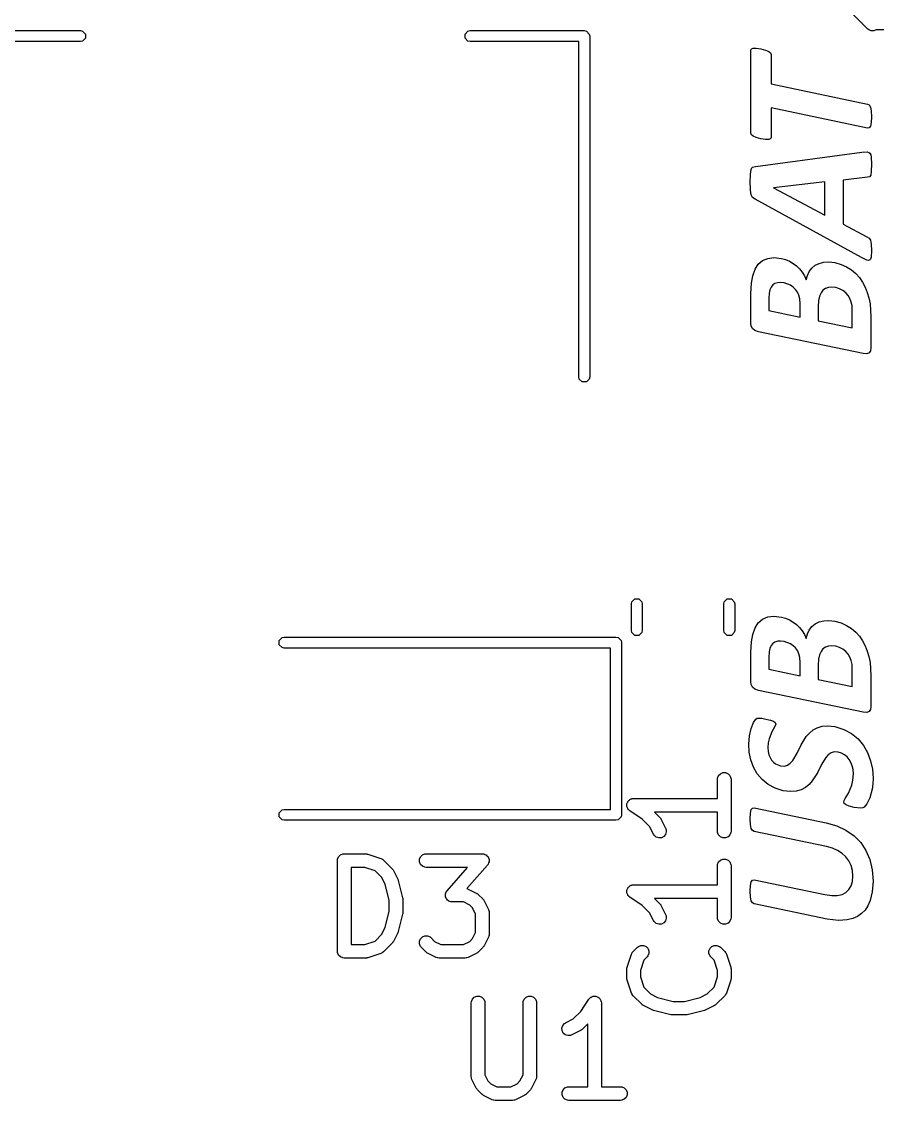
# Model space of a CAD drawing. Extents: x 34.8 to 94.5, y -157.8 to -74.1.
# Drawn here: x 73.2 to 82.64, y -136.43 to -124.53 of the extents above; entities that cross this region are included whole.
import ezdxf

# ---------------------------------------------------------------- set-up
doc = ezdxf.new("R2010")
doc.units = 0
doc.layers.add('BLACK', color=7, linetype='CONTINUOUS')

msp = doc.modelspace()

# ---------------------------------------------------------------- linework, layer by layer
at = {"layer": 'BLACK', "linetype": 'CONTINUOUS'}
for p, q in [((82.536967, -124.613033), (80.526967, -122.603033)), ((72.59, -124.63), (73.85, -124.63)), ((73.85, -124.63), (73.872961, -124.634567)), ((73.872961, -124.634567), (73.905433, -124.667039)), ((73.905433, -124.667039), (73.905433, -124.712961)), ((78.094567, -124.667039), (78.127039, -124.634567)), ((78.094567, -124.712961), (78.094567, -124.667039)), ((78.127039, -124.634567), (78.15, -124.63)), ((78.15, -124.63), (79.41, -124.63)), ((79.41, -124.63), (79.432961, -124.634567)), ((79.432961, -124.634567), (79.465433, -124.667039)), ((79.465433, -124.667039), (79.47, -124.69)), ((79.47, -124.69), (79.47, -128.45)), ((82.548332, -124.62236), (82.536967, -124.613033)), ((82.575368, -124.633559), (82.548332, -124.62236)), ((82.604631, -124.633559), (82.575368, -124.633559)), ((82.631667, -124.62236), (82.604631, -124.633559)), ((82.634027, -124.62), (82.631667, -124.62236)), ((94.31, -124.62), (82.634027, -124.62)), ((73.85, -124.75), (72.65, -124.75)), ((73.872961, -124.745433), (73.85, -124.75)), ((73.905433, -124.712961), (73.872961, -124.745433)), ((78.127039, -124.745433), (78.094567, -124.712961)), ((78.15, -124.75), (78.127039, -124.745433)), ((79.35, -124.75), (78.15, -124.75)), ((79.35, -128.45), (79.35, -124.75)), ((81.253405, -124.831542), (81.27209, -124.82284)), ((81.27209, -124.82284), (81.306803, -124.822566)), ((81.306803, -124.822566), (81.359651, -124.830992)), ((81.247726, -124.846837), (81.253405, -124.831542)), ((81.247726, -125.760916), (81.247726, -124.846837)), ((81.359651, -124.830992), (81.410942, -124.844181)), ((81.410942, -124.844181), (81.445105, -124.858744)), ((81.445105, -124.858744), (81.464248, -124.875322)), ((81.464248, -124.875322), (81.470476, -124.893182)), ((81.470476, -124.893182), (81.470476, -125.217873)), ((81.470476, -125.217873), (82.535497, -125.439248)), ((82.535497, -125.703947), (81.470476, -125.482571)), ((81.470476, -125.482571), (81.470476, -125.807261)), ((82.535497, -125.439248), (82.553907, -125.449598)), ((82.553907, -125.449598), (82.567187, -125.47387)), ((82.567187, -125.47387), (82.575247, -125.516185)), ((82.575247, -125.516185), (82.578361, -125.580482)), ((82.575247, -125.643496), (82.567187, -125.682423)), ((82.578361, -125.580482), (82.575247, -125.643496)), ((81.253405, -125.779234), (81.247726, -125.760916)), ((81.27209, -125.79508), (81.253405, -125.779234)), ((82.553907, -125.70129), (82.535497, -125.703947)), ((82.567187, -125.682423), (82.553907, -125.70129)), ((81.306803, -125.809826), (81.27209, -125.79508)), ((81.359651, -125.82329), (81.306803, -125.809826)), ((81.410942, -125.831441), (81.359651, -125.82329)), ((81.445105, -125.830983), (81.410942, -125.831441)), ((81.464248, -125.823015), (81.445105, -125.830983)), ((81.470476, -125.807261), (81.464248, -125.823015)), ((81.298193, -126.127555), (82.471933, -125.970751)), ((82.471933, -125.970751), (82.530276, -125.96782)), ((82.530276, -125.96782), (82.549522, -125.972412)), ((82.549522, -125.972412), (82.562516, -125.982567)), ((82.562516, -125.982567), (82.570725, -125.998241)), ((82.570725, -125.998241), (82.575797, -126.024424)), ((81.258128, -126.144271), (81.26751, -126.135707)), ((81.26751, -126.135707), (81.298193, -126.127555)), ((82.575797, -126.024424), (82.578361, -126.102001)), ((82.578361, -126.102001), (82.576804, -126.181411)), ((81.241864, -126.307257), (81.243422, -126.213468)), ((81.243422, -126.213468), (81.250657, -126.160345)), ((81.250657, -126.160345), (81.258128, -126.144271)), ((82.536413, -126.247631), (82.267684, -126.278955)), ((82.557937, -126.242044), (82.536413, -126.247631)), ((82.570668, -126.223726), (82.557937, -126.242044)), ((82.576804, -126.181411), (82.570668, -126.223726)), ((81.242925, -126.363494), (81.241864, -126.307257)), ((81.243422, -126.389872), (81.242925, -126.363494)), ((82.06252, -126.297457), (81.498045, -126.363494)), ((81.498045, -126.363494), (81.498045, -126.364501)), ((81.498045, -126.364501), (82.06252, -126.665286)), ((82.06252, -126.665286), (82.06252, -126.297457)), ((82.267684, -126.278955), (82.267684, -126.766128)), ((81.250566, -126.439881), (81.243422, -126.389872)), ((81.26696, -126.468824), (81.250566, -126.439881)), ((81.295079, -126.488699), (81.26696, -126.468824)), ((82.469918, -127.13295), (81.295079, -126.488699)), ((82.267684, -126.766128), (82.529269, -126.90269)), ((82.529269, -126.90269), (82.553265, -126.918169)), ((82.553265, -126.918169), (82.568653, -126.942441)), ((82.568653, -126.942441), (82.576255, -126.985214)), ((82.578361, -127.05519), (82.575247, -127.126814)), ((82.576255, -126.985214), (82.578361, -127.05519)), ((81.2949, -127.260482), (81.330158, -127.206773)), ((81.330158, -127.206773), (81.376942, -127.166658)), ((81.376942, -127.166658), (81.435213, -127.141926)), ((81.435213, -127.141926), (81.501535, -127.133745)), ((81.501535, -127.133745), (81.584781, -127.142934)), ((81.584781, -127.142934), (81.631747, -127.155713)), ((81.631747, -127.155713), (81.675457, -127.1738)), ((81.675457, -127.1738), (81.71615, -127.19712)), ((81.71615, -127.19712), (81.752759, -127.224999)), ((81.959114, -127.218222), (82.002194, -127.196685)), ((82.002194, -127.196685), (82.053728, -127.183325)), ((82.053728, -127.183325), (82.109504, -127.180231)), ((82.109504, -127.180231), (82.175452, -127.188638)), ((82.175452, -127.188638), (82.243546, -127.207653)), ((82.243546, -127.207653), (82.303405, -127.23425)), ((82.527254, -127.159878), (82.469918, -127.13295)), ((82.547361, -127.163591), (82.527254, -127.159878)), ((82.560501, -127.159787), (82.547361, -127.163591)), ((82.569425, -127.149074), (82.560501, -127.159787)), ((82.575247, -127.126814), (82.569425, -127.149074)), ((81.268243, -127.33326), (81.2949, -127.260482)), ((81.752759, -127.224999), (81.785429, -127.257336)), ((81.785429, -127.257336), (81.814217, -127.294334)), ((81.814217, -127.294334), (81.838193, -127.335098)), ((81.871581, -127.329348), (81.893077, -127.285724)), ((81.893077, -127.285724), (81.922393, -127.248165)), ((81.922393, -127.248165), (81.959114, -127.218222)), ((82.303405, -127.23425), (82.357704, -127.268349)), ((82.357704, -127.268349), (82.404705, -127.307889)), ((82.404705, -127.307889), (82.445576, -127.353213)), ((81.247726, -127.530914), (81.253393, -127.416846)), ((81.253393, -127.416846), (81.268243, -127.33326)), ((81.490809, -127.435201), (81.472586, -127.457705)), ((81.514212, -127.419266), (81.490809, -127.435201)), ((81.54384, -127.410105), (81.514212, -127.419266)), ((81.576685, -127.408094), (81.54384, -127.410105)), ((81.615831, -127.413036), (81.576685, -127.408094)), ((81.684249, -127.438315), (81.615831, -127.413036)), ((81.714653, -127.45848), (81.684249, -127.438315)), ((81.838193, -127.335098), (81.857265, -127.380063)), ((81.857265, -127.380063), (81.871581, -127.329348)), ((82.445576, -127.353213), (82.48045, -127.403877)), ((82.48045, -127.403877), (82.509249, -127.458617)), ((81.247726, -127.584311), (81.247726, -127.530914)), ((81.450278, -127.526658), (81.447028, -127.584311)), ((81.458386, -127.489056), (81.450278, -127.526658)), ((81.472586, -127.457705), (81.458386, -127.489056)), ((81.740944, -127.483561), (81.714653, -127.45848)), ((81.762385, -127.513193), (81.740944, -127.483561)), ((81.779046, -127.548133), (81.762385, -127.513193)), ((81.789073, -127.58789), (81.779046, -127.548133)), ((82.005459, -127.560131), (81.995941, -127.606266)), ((82.022117, -127.521255), (82.005459, -127.560131)), ((82.043195, -127.493819), (82.022117, -127.521255)), ((82.070289, -127.474164), (82.043195, -127.493819)), ((82.103828, -127.462403), (82.070289, -127.474164)), ((82.141194, -127.459058), (82.103828, -127.462403)), ((82.185894, -127.464327), (82.141194, -127.459058)), ((82.227687, -127.477023), (82.185894, -127.464327)), ((82.263838, -127.496109), (82.227687, -127.477023)), ((82.295319, -127.521267), (82.263838, -127.496109)), ((82.32099, -127.551064), (82.295319, -127.521267)), ((82.340987, -127.585094), (82.32099, -127.551064)), ((82.509249, -127.458617), (82.532657, -127.51745)), ((82.532657, -127.51745), (82.550329, -127.578826)), ((81.247726, -127.856703), (81.247726, -127.584311)), ((81.447028, -127.584311), (81.447028, -127.717668)), ((81.792876, -127.642288), (81.789073, -127.58789)), ((81.792876, -127.674712), (81.792876, -127.642288)), ((81.792876, -127.789567), (81.792876, -127.674712)), ((81.995941, -127.606266), (81.992178, -127.674712)), ((81.992178, -127.674712), (81.992178, -127.831057)), ((82.355612, -127.623421), (82.340987, -127.585094)), ((82.364187, -127.665476), (82.355612, -127.623421)), ((82.367336, -127.718492), (82.364187, -127.665476)), ((82.550329, -127.578826), (82.562791, -127.643479)), ((82.562791, -127.643479), (82.5725, -127.787369)), ((81.447028, -127.717668), (81.792876, -127.789567)), ((82.367336, -127.909001), (82.367336, -127.718492)), ((82.5725, -127.787369), (82.5725, -128.132117)), ((81.252706, -127.888152), (81.247726, -127.856703)), ((81.267693, -127.916512), (81.252706, -127.888152)), ((81.292567, -127.938067), (81.267693, -127.916512)), ((81.992178, -127.831057), (82.367336, -127.909001)), ((81.332723, -127.952507), (81.292567, -127.938067)), ((82.487503, -128.192567), (81.332723, -127.952507)), ((82.5725, -128.132117), (82.567247, -128.16218)), ((82.528632, -128.19463), (82.487503, -128.192567)), ((82.552533, -128.183591), (82.528632, -128.19463)), ((82.567247, -128.16218), (82.552533, -128.183591)), ((79.354567, -128.472961), (79.35, -128.45)), ((79.387039, -128.505433), (79.354567, -128.472961)), ((79.432961, -128.505433), (79.387039, -128.505433)), ((79.465433, -128.472961), (79.432961, -128.505433)), ((79.47, -128.45), (79.465433, -128.472961)), ((79.93, -130.953733), (79.934567, -130.930772)), ((79.93, -131.246267), (79.93, -130.953733)), ((79.934567, -130.930772), (79.967039, -130.8983)), ((79.967039, -130.8983), (80.012961, -130.8983)), ((80.012961, -130.8983), (80.045433, -130.930772)), ((80.045433, -130.930772), (80.05, -130.953733)), ((80.05, -130.953733), (80.05, -131.246267)), ((80.95, -130.953733), (80.954567, -130.930772)), ((80.95, -131.246267), (80.95, -130.953733)), ((80.954567, -130.930772), (80.987039, -130.8983)), ((80.987039, -130.8983), (81.032961, -130.8983)), ((81.032961, -130.8983), (81.065433, -130.930772)), ((81.065433, -130.930772), (81.07, -130.953733)), ((81.07, -130.953733), (81.07, -131.246267)), ((81.330158, -131.162425), (81.376942, -131.12231)), ((81.376942, -131.12231), (81.435213, -131.097578)), ((81.435213, -131.097578), (81.501535, -131.089397)), ((81.501535, -131.089397), (81.584781, -131.098586)), ((81.584781, -131.098586), (81.631747, -131.111365)), ((81.631747, -131.111365), (81.675457, -131.129452)), ((81.675457, -131.129452), (81.71615, -131.152772)), ((82.053728, -131.138978), (82.109504, -131.135883)), ((82.109504, -131.135883), (82.175452, -131.14429)), ((79.934567, -131.269228), (79.93, -131.246267)), ((80.05, -131.246267), (80.045433, -131.269228)), ((80.954567, -131.269228), (80.95, -131.246267)), ((81.07, -131.246267), (81.065433, -131.269228)), ((81.268243, -131.288912), (81.2949, -131.216134)), ((81.2949, -131.216134), (81.330158, -131.162425)), ((81.71615, -131.152772), (81.752759, -131.180652)), ((81.752759, -131.180652), (81.785429, -131.212988)), ((81.785429, -131.212988), (81.814217, -131.249986)), ((81.814217, -131.249986), (81.838193, -131.29075)), ((81.871581, -131.285), (81.893077, -131.241376)), ((81.893077, -131.241376), (81.922393, -131.203817)), ((81.922393, -131.203817), (81.959114, -131.173874)), ((81.959114, -131.173874), (82.002194, -131.152338)), ((82.002194, -131.152338), (82.053728, -131.138978)), ((82.175452, -131.14429), (82.243546, -131.163305)), ((82.243546, -131.163305), (82.303405, -131.189902)), ((82.303405, -131.189902), (82.357704, -131.224001)), ((82.357704, -131.224001), (82.404705, -131.263541)), ((76.044567, -131.357039), (76.077039, -131.324567)), ((76.044567, -131.402961), (76.044567, -131.357039)), ((76.077039, -131.324567), (76.1, -131.32)), ((76.1, -131.32), (79.76, -131.32)), ((79.76, -131.32), (79.782961, -131.324567)), ((79.782961, -131.324567), (79.815433, -131.357039)), ((79.815433, -131.357039), (79.82, -131.38)), ((79.967039, -131.3017), (79.934567, -131.269228)), ((80.012961, -131.3017), (79.967039, -131.3017)), ((80.045433, -131.269228), (80.012961, -131.3017)), ((80.987039, -131.3017), (80.954567, -131.269228)), ((81.032961, -131.3017), (80.987039, -131.3017)), ((81.065433, -131.269228), (81.032961, -131.3017)), ((81.247726, -131.486566), (81.253393, -131.372499)), ((81.253393, -131.372499), (81.268243, -131.288912)), ((81.54384, -131.365757), (81.514212, -131.374918)), ((81.576685, -131.363747), (81.54384, -131.365757)), ((81.615831, -131.368688), (81.576685, -131.363747)), ((81.684249, -131.393967), (81.615831, -131.368688)), ((81.838193, -131.29075), (81.857265, -131.335715)), ((81.857265, -131.335715), (81.871581, -131.285)), ((82.404705, -131.263541), (82.445576, -131.308865)), ((82.445576, -131.308865), (82.48045, -131.359529)), ((82.48045, -131.359529), (82.509249, -131.414269)), ((76.077039, -131.435433), (76.044567, -131.402961)), ((76.1, -131.44), (76.077039, -131.435433)), ((79.7, -131.44), (76.1, -131.44)), ((79.7, -133.22), (79.7, -131.44)), ((79.82, -131.38), (79.82, -133.28)), ((81.247726, -131.539963), (81.247726, -131.486566)), ((81.450278, -131.48231), (81.447028, -131.539963)), ((81.458386, -131.444709), (81.450278, -131.48231)), ((81.472586, -131.413357), (81.458386, -131.444709)), ((81.490809, -131.390853), (81.472586, -131.413357)), ((81.514212, -131.374918), (81.490809, -131.390853)), ((81.714653, -131.414132), (81.684249, -131.393967)), ((81.740944, -131.439213), (81.714653, -131.414132)), ((81.762385, -131.468845), (81.740944, -131.439213)), ((81.779046, -131.503785), (81.762385, -131.468845)), ((82.022117, -131.476907), (82.005459, -131.515783)), ((82.043195, -131.449471), (82.022117, -131.476907)), ((82.070289, -131.429816), (82.043195, -131.449471)), ((82.103828, -131.418056), (82.070289, -131.429816)), ((82.141194, -131.41471), (82.103828, -131.418056)), ((82.185894, -131.419979), (82.141194, -131.41471)), ((82.227687, -131.432675), (82.185894, -131.419979)), ((82.263838, -131.451761), (82.227687, -131.432675)), ((82.295319, -131.476919), (82.263838, -131.451761)), ((82.32099, -131.506716), (82.295319, -131.476919)), ((82.509249, -131.414269), (82.532657, -131.473102)), ((82.532657, -131.473102), (82.550329, -131.534478)), ((81.247726, -131.812355), (81.247726, -131.539963)), ((81.447028, -131.539963), (81.447028, -131.67332)), ((81.789073, -131.543542), (81.779046, -131.503785)), ((81.792876, -131.59794), (81.789073, -131.543542)), ((81.792876, -131.630364), (81.792876, -131.59794)), ((81.995941, -131.561919), (81.992178, -131.630364)), ((82.005459, -131.515783), (81.995941, -131.561919)), ((82.340987, -131.540746), (82.32099, -131.506716)), ((82.355612, -131.579073), (82.340987, -131.540746)), ((82.364187, -131.621128), (82.355612, -131.579073)), ((82.550329, -131.534478), (82.562791, -131.599131)), ((82.562791, -131.599131), (82.5725, -131.743021)), ((81.447028, -131.67332), (81.792876, -131.745219)), ((81.792876, -131.745219), (81.792876, -131.630364)), ((81.992178, -131.630364), (81.992178, -131.78671)), ((82.367336, -131.674144), (82.364187, -131.621128)), ((82.367336, -131.864654), (82.367336, -131.674144)), ((81.252706, -131.843804), (81.247726, -131.812355)), ((81.267693, -131.872164), (81.252706, -131.843804)), ((81.992178, -131.78671), (82.367336, -131.864654)), ((82.5725, -131.743021), (82.5725, -132.087769)), ((81.292567, -131.893719), (81.267693, -131.872164)), ((81.332723, -131.908159), (81.292567, -131.893719)), ((82.487503, -132.14822), (81.332723, -131.908159)), ((82.5725, -132.087769), (82.567247, -132.117833)), ((82.528632, -132.150282), (82.487503, -132.14822)), ((82.552533, -132.139244), (82.528632, -132.150282)), ((82.567247, -132.117833), (82.552533, -132.139244)), ((81.231331, -132.408155), (81.250291, -132.325906)), ((81.250291, -132.325906), (81.27731, -132.260327)), ((81.27731, -132.260327), (81.302223, -132.224423)), ((81.302223, -132.224423), (81.319442, -132.21444)), ((81.319442, -132.21444), (81.338493, -132.212425)), ((81.338493, -132.212425), (81.368352, -132.215081)), ((81.368352, -132.215081), (81.413048, -132.223416)), ((81.413048, -132.223416), (81.463515, -132.235506)), ((81.463515, -132.235506), (81.497495, -132.247504)), ((81.50931, -132.312534), (81.478811, -132.365382)), ((81.497495, -132.247504), (81.517096, -132.261518)), ((81.523232, -132.280294), (81.50931, -132.312534)), ((81.517096, -132.261518), (81.523232, -132.280294)), ((81.934201, -132.343767), (81.980747, -132.318613)), ((81.980747, -132.318613), (82.0366, -132.301909)), ((82.0366, -132.301909), (82.097905, -132.297109)), ((82.097905, -132.297109), (82.175269, -132.306672)), ((82.175269, -132.306672), (82.274494, -132.337077)), ((81.224279, -132.498922), (81.231331, -132.408155)), ((81.44886, -132.440395), (81.438866, -132.485373)), ((81.478811, -132.365382), (81.44886, -132.440395)), ((81.803684, -132.508081), (81.859463, -132.417497)), ((81.859463, -132.417497), (81.893834, -132.377151)), ((81.893834, -132.377151), (81.934201, -132.343767)), ((82.274494, -132.337077), (82.358543, -132.382876)), ((82.358543, -132.382876), (82.431076, -132.443043)), ((82.431076, -132.443043), (82.490068, -132.513485)), ((81.230184, -132.587068), (81.224279, -132.498922)), ((81.438866, -132.485373), (81.435305, -132.538764)), ((81.435305, -132.538764), (81.438107, -132.580515)), ((81.757156, -132.600588), (81.803684, -132.508081)), ((82.490068, -132.513485), (82.536032, -132.593322)), ((81.247818, -132.67267), (81.230184, -132.587068)), ((81.277592, -132.753683), (81.247818, -132.67267)), ((81.438107, -132.580515), (81.446021, -132.616158)), ((81.446021, -132.616158), (81.475422, -132.675876)), ((81.475422, -132.675876), (81.496159, -132.698967)), ((81.682636, -132.711018), (81.710078, -132.680547)), ((81.710078, -132.680547), (81.757156, -132.600588)), ((82.075435, -132.646292), (82.028357, -132.724236)), ((82.102779, -132.616529), (82.075435, -132.646292)), ((82.132771, -132.59555), (82.102779, -132.616529)), ((82.167082, -132.584959), (82.132771, -132.59555)), ((82.210074, -132.58749), (82.167082, -132.584959)), ((82.247423, -132.598841), (82.210074, -132.58749)), ((82.280782, -132.61625), (82.247423, -132.598841)), ((82.309933, -132.63947), (82.280782, -132.61625)), ((82.333996, -132.667907), (82.309933, -132.63947)), ((82.352863, -132.700845), (82.333996, -132.667907)), ((82.536032, -132.593322), (82.569385, -132.682287)), ((82.569385, -132.682287), (82.58926, -132.776288)), ((81.318984, -132.82581), (81.277592, -132.753683)), ((81.496159, -132.698967), (81.520576, -132.717275)), ((81.520576, -132.717275), (81.576447, -132.73944)), ((81.576447, -132.73944), (81.618588, -132.741986)), ((81.618588, -132.741986), (81.652742, -132.731746)), ((81.652742, -132.731746), (81.682636, -132.711018)), ((82.028357, -132.724236), (81.981829, -132.815735)), ((82.367336, -132.739532), (82.352863, -132.700845)), ((82.376031, -132.781189), (82.367336, -132.739532)), ((82.379059, -132.8281), (82.376031, -132.781189)), ((82.58926, -132.776288), (82.595947, -132.874262)), ((80.879819, -132.888095), (80.88126, -132.873463)), ((80.879819, -133.098809), (80.879819, -132.888095)), ((80.88126, -132.873463), (80.892459, -132.846427)), ((80.892459, -132.846427), (80.913151, -132.825735)), ((80.913151, -132.825735), (80.940187, -132.814536)), ((80.940187, -132.814536), (80.969451, -132.814536)), ((80.969451, -132.814536), (80.996487, -132.825735)), ((80.996487, -132.825735), (81.017179, -132.846427)), ((81.017179, -132.846427), (81.028378, -132.873463)), ((81.028378, -132.873463), (81.029819, -132.888095)), ((81.029819, -132.888095), (81.029819, -133.459523)), ((81.3724, -132.889237), (81.318984, -132.82581)), ((81.438785, -132.943871), (81.3724, -132.889237)), ((81.92605, -132.905311), (81.891725, -132.944741)), ((81.981829, -132.815735), (81.92605, -132.905311)), ((82.362664, -132.953488), (82.374642, -132.89842)), ((82.374642, -132.89842), (82.379059, -132.8281)), ((82.595947, -132.874262), (82.593098, -132.939843)), ((81.515568, -132.985526), (81.438785, -132.943871)), ((81.606122, -133.013206), (81.515568, -132.985526)), ((81.686254, -133.023366), (81.606122, -133.013206)), ((81.748455, -133.018793), (81.686254, -133.023366)), ((81.80474, -133.002266), (81.748455, -133.018793)), ((81.851311, -132.977577), (81.80474, -133.002266)), ((81.891725, -132.944741), (81.851311, -132.977577)), ((82.326303, -133.04169), (82.362664, -132.953488)), ((82.585047, -132.996811), (82.559036, -133.093073)), ((82.593098, -132.939843), (82.585047, -132.996811)), ((79.88126, -133.159177), (79.884072, -133.152388)), ((79.884072, -133.152388), (79.885498, -133.14518)), ((79.885498, -133.14518), (79.889617, -133.139001)), ((79.889617, -133.139001), (79.892459, -133.132141)), ((79.892459, -133.132141), (79.897654, -133.126945)), ((79.897654, -133.126945), (79.901731, -133.120831)), ((79.901731, -133.120831), (79.9079, -133.116699)), ((79.9079, -133.116699), (79.913151, -133.111449)), ((79.913151, -133.111449), (79.91994, -133.108636)), ((79.91994, -133.108636), (79.926046, -133.104548)), ((79.926046, -133.104548), (79.933326, -133.103091)), ((79.933326, -133.103091), (79.940187, -133.10025)), ((79.940187, -133.10025), (79.954663, -133.098824)), ((79.954663, -133.098824), (79.95474, -133.098809)), ((79.95474, -133.098809), (79.954766, -133.098814)), ((79.954766, -133.098814), (79.954819, -133.098809)), ((79.954819, -133.098809), (80.879819, -133.098809)), ((82.273546, -133.135938), (82.27696, -133.121452)), ((82.279225, -133.154714), (82.273546, -133.135938)), ((82.27696, -133.121452), (82.290033, -133.099759)), ((82.298276, -133.170651), (82.279225, -133.154714)), ((82.290033, -133.099759), (82.326303, -133.04169)), ((82.559036, -133.093073), (82.526979, -133.160118)), ((76.044567, -133.257039), (76.077039, -133.224567)), ((76.044567, -133.302961), (76.044567, -133.257039)), ((76.077039, -133.224567), (76.1, -133.22)), ((76.1, -133.22), (79.7, -133.22)), ((79.879819, -133.173888), (79.88126, -133.166603)), ((79.88126, -133.181092), (79.879819, -133.173888)), ((79.88126, -133.166603), (79.88126, -133.159177)), ((79.88126, -133.188441), (79.88126, -133.181092)), ((79.884101, -133.195301), (79.88126, -133.188441)), ((79.885558, -133.202582), (79.884101, -133.195301)), ((79.889646, -133.208687), (79.885558, -133.202582)), ((79.892459, -133.215477), (79.889646, -133.208687)), ((79.897709, -133.220727), (79.892459, -133.215477)), ((79.901841, -133.226897), (79.897709, -133.220727)), ((79.913099, -133.236117), (79.901841, -133.226897)), ((79.913151, -133.236169), (79.913099, -133.236117)), ((79.913173, -133.236178), (79.913151, -133.236169)), ((79.913216, -133.236213), (79.913173, -133.236178)), ((80.049894, -133.327331), (79.913216, -133.236213)), ((80.879819, -133.248809), (80.183504, -133.248809)), ((80.183504, -133.248809), (80.245947, -133.311252)), ((80.879819, -133.459523), (80.879819, -133.248809)), ((81.241864, -133.322509), (81.244979, -133.260593)), ((81.244979, -133.260593), (81.25313, -133.222674)), ((81.25313, -133.222674), (81.266502, -133.204356)), ((81.266502, -133.204356), (81.284821, -133.202158)), ((81.284821, -133.202158), (82.079098, -133.367297)), ((82.333264, -133.184389), (82.298276, -133.170651)), ((82.386753, -133.197487), (82.333264, -133.184389)), ((82.459385, -133.207104), (82.386753, -133.197487)), ((82.482537, -133.204004), (82.459385, -133.207104)), ((82.497395, -133.196479), (82.482537, -133.204004)), ((82.526979, -133.160118), (82.497395, -133.196479)), ((76.077039, -133.335433), (76.044567, -133.302961)), ((76.1, -133.34), (76.077039, -133.335433)), ((79.76, -133.34), (76.1, -133.34)), ((79.782961, -133.335433), (79.76, -133.34)), ((79.815433, -133.302961), (79.782961, -133.335433)), ((79.82, -133.28), (79.815433, -133.302961)), ((80.131275, -133.408712), (80.049894, -133.327331)), ((80.245947, -133.311252), (80.250667, -133.317002)), ((80.250667, -133.317002), (80.252164, -133.318301)), ((80.252164, -133.318301), (80.253583, -133.320555)), ((80.253583, -133.320555), (80.255275, -133.322617)), ((80.255275, -133.322617), (80.256033, -133.324449)), ((80.256033, -133.324449), (80.259996, -133.330744)), ((80.259996, -133.330744), (80.307615, -133.425982)), ((81.244979, -133.386806), (81.241864, -133.322509)), ((81.25313, -133.429029), (81.244979, -133.386806)), ((82.079098, -133.367297), (82.19606, -133.400663)), ((80.173451, -133.493064), (80.131275, -133.408712)), ((80.181283, -133.505507), (80.173451, -133.493064)), ((80.203391, -133.52468), (80.181283, -133.505507)), ((80.30569, -133.496665), (80.286517, -133.518772)), ((80.314944, -133.468903), (80.30569, -133.496665)), ((80.307615, -133.425982), (80.31287, -133.439713)), ((80.31287, -133.439713), (80.314944, -133.468903)), ((80.88126, -133.474155), (80.879819, -133.459523)), ((80.892459, -133.501191), (80.88126, -133.474155)), ((80.913151, -133.521883), (80.892459, -133.501191)), ((81.017179, -133.501191), (80.996487, -133.521883)), ((81.028378, -133.474155), (81.017179, -133.501191)), ((81.029819, -133.459523), (81.028378, -133.474155)), ((81.266411, -133.452843), (81.25313, -133.429029)), ((81.284821, -133.462643), (81.266411, -133.452843)), ((82.08093, -133.628148), (81.284821, -133.462643)), ((82.19606, -133.400663), (82.297085, -133.447714)), ((82.297085, -133.447714), (82.386334, -133.509891)), ((82.386334, -133.509891), (82.459842, -133.584734)), ((80.231152, -133.533934), (80.203391, -133.52468)), ((80.260342, -133.53186), (80.231152, -133.533934)), ((80.286517, -133.518772), (80.260342, -133.53186)), ((80.940187, -133.533082), (80.913151, -133.521883)), ((80.969451, -133.533082), (80.940187, -133.533082)), ((80.996487, -133.521883), (80.969451, -133.533082)), ((82.147741, -133.646849), (82.08093, -133.628148)), ((82.459842, -133.584734), (82.517998, -133.672295)), ((76.688346, -133.770187), (76.699545, -133.743151)), ((76.699545, -133.743151), (76.720237, -133.722459)), ((76.720237, -133.722459), (76.747273, -133.71126)), ((76.747273, -133.71126), (76.761905, -133.709819)), ((76.761905, -133.709819), (77, -133.709819)), ((77, -133.709819), (77.007405, -133.710548)), ((77.007405, -133.710548), (77.00938, -133.710408)), ((77.00938, -133.710408), (77.011977, -133.710998)), ((77.011977, -133.710998), (77.014632, -133.71126)), ((77.014632, -133.71126), (77.016463, -133.712018)), ((77.016463, -133.712018), (77.023717, -133.713668)), ((77.023717, -133.713668), (77.166574, -133.761287)), ((77.593108, -133.770187), (77.604307, -133.743151)), ((77.604307, -133.743151), (77.624999, -133.722459)), ((77.624999, -133.722459), (77.652035, -133.71126)), ((77.652035, -133.71126), (77.666667, -133.709819)), ((77.666667, -133.709819), (78.285714, -133.709819)), ((78.285714, -133.709819), (78.293452, -133.710581)), ((78.293452, -133.710581), (78.29542, -133.71045)), ((78.29542, -133.71045), (78.296775, -133.710908)), ((78.296775, -133.710908), (78.300346, -133.71126)), ((78.300346, -133.71126), (78.311603, -133.715923)), ((78.311603, -133.715923), (78.323141, -133.719825)), ((78.323141, -133.719825), (78.325045, -133.72149)), ((78.325045, -133.72149), (78.327382, -133.722459)), ((78.327382, -133.722459), (78.335992, -133.731069)), ((78.335992, -133.731069), (78.345165, -133.739095)), ((78.345165, -133.739095), (78.346287, -133.741364)), ((78.346287, -133.741364), (78.348074, -133.743151)), ((78.348074, -133.743151), (78.352734, -133.754401)), ((82.205128, -133.67257), (82.147741, -133.646849)), ((82.255993, -133.705883), (82.205128, -133.67257)), ((82.297085, -133.744286), (82.255993, -133.705883)), ((82.329861, -133.788921), (82.297085, -133.744286)), ((82.517998, -133.672295), (82.561142, -133.774144)), ((76.686905, -133.784819), (76.688346, -133.770187)), ((76.686905, -134.784819), (76.686905, -133.784819)), ((76.98783, -133.859819), (76.836905, -133.859819)), ((76.836905, -133.859819), (76.836905, -134.709819)), ((77.102343, -133.89799), (76.98783, -133.859819)), ((77.166574, -133.761287), (77.179999, -133.767281)), ((77.179999, -133.767281), (77.182034, -133.769046)), ((77.182034, -133.769046), (77.184525, -133.770078)), ((77.184525, -133.770078), (77.19589, -133.779405)), ((77.19589, -133.779405), (77.291128, -133.874643)), ((77.593108, -133.799451), (77.593108, -133.770187)), ((77.604307, -133.826487), (77.593108, -133.799451)), ((77.624999, -133.847179), (77.604307, -133.826487)), ((77.652035, -133.858378), (77.624999, -133.847179)), ((77.666667, -133.859819), (77.652035, -133.858378)), ((78.120432, -133.859819), (77.666667, -133.859819)), ((77.895938, -134.116383), (78.120432, -133.859819)), ((78.342157, -133.834207), (78.115261, -134.093516)), ((78.346678, -133.827882), (78.342157, -133.834207)), ((78.348074, -133.826487), (78.346678, -133.827882)), ((78.348622, -133.825163), (78.348074, -133.826487)), ((78.350708, -133.822246), (78.348622, -133.825163)), ((78.354609, -133.810708), (78.350708, -133.822246)), ((78.352734, -133.754401), (78.358137, -133.765327)), ((78.359273, -133.799451), (78.354609, -133.810708)), ((78.358137, -133.765327), (78.358305, -133.76785)), ((78.358305, -133.76785), (78.359273, -133.770187)), ((78.359273, -133.770187), (78.359273, -133.782371)), ((78.359273, -133.782371), (78.360083, -133.794525)), ((78.360083, -133.794525), (78.359273, -133.79692)), ((78.359273, -133.79692), (78.359273, -133.799451)), ((80.879819, -133.840476), (80.88126, -133.825844)), ((80.879819, -134.05119), (80.879819, -133.840476)), ((80.88126, -133.825844), (80.892459, -133.798808)), ((80.892459, -133.798808), (80.913151, -133.778116)), ((80.913151, -133.778116), (80.940187, -133.766917)), ((80.940187, -133.766917), (80.969451, -133.766917)), ((80.969451, -133.766917), (80.996487, -133.778116)), ((80.996487, -133.778116), (81.017179, -133.798808)), ((81.017179, -133.798808), (81.028378, -133.825844)), ((81.028378, -133.825844), (81.029819, -133.840476)), ((81.029819, -133.840476), (81.029819, -134.411904)), ((82.35378, -133.839357), (82.329861, -133.788921)), ((82.368231, -133.894066), (82.35378, -133.839357)), ((82.561142, -133.774144), (82.586932, -133.885183)), ((77.176456, -133.972103), (77.102343, -133.89799)), ((77.214949, -134.04909), (77.176456, -133.972103)), ((77.291128, -133.874643), (77.295848, -133.880393)), ((77.295848, -133.880393), (77.297345, -133.881692)), ((77.297345, -133.881692), (77.298764, -133.883946)), ((77.298764, -133.883946), (77.300456, -133.886008)), ((77.300456, -133.886008), (77.301214, -133.88784)), ((77.301214, -133.88784), (77.305177, -133.894135)), ((77.305177, -133.894135), (77.352796, -133.989373)), ((77.352796, -133.989373), (77.353205, -133.990442)), ((77.353205, -133.990442), (77.353528, -133.990878)), ((77.353528, -133.990878), (77.35572, -133.997014)), ((82.368224, -134.013252), (82.373197, -133.954579)), ((82.373197, -133.954579), (82.368231, -133.894066)), ((82.586932, -133.885183), (82.595947, -134.011915)), ((77.258333, -134.222624), (77.214949, -134.04909)), ((77.35572, -133.997014), (77.358051, -134.003104)), ((77.358051, -134.003104), (77.358089, -134.003644)), ((77.358089, -134.003644), (77.358475, -134.004724)), ((77.358475, -134.004724), (77.406094, -134.1952)), ((78.115261, -134.093516), (78.128779, -134.098689)), ((78.128779, -134.098689), (78.224017, -134.146308)), ((79.88126, -134.111558), (79.884072, -134.104769)), ((79.884072, -134.104769), (79.885498, -134.097561)), ((79.885498, -134.097561), (79.889617, -134.091382)), ((79.889617, -134.091382), (79.892459, -134.084522)), ((79.892459, -134.084522), (79.897654, -134.079326)), ((79.897654, -134.079326), (79.901731, -134.073212)), ((79.901731, -134.073212), (79.9079, -134.06908)), ((79.9079, -134.06908), (79.913151, -134.06383)), ((79.913151, -134.06383), (79.91994, -134.061017)), ((79.91994, -134.061017), (79.926046, -134.056929)), ((79.926046, -134.056929), (79.933326, -134.055472)), ((79.933326, -134.055472), (79.940187, -134.052631)), ((79.940187, -134.052631), (79.954663, -134.051205)), ((79.954663, -134.051205), (79.95474, -134.05119)), ((79.95474, -134.05119), (79.954766, -134.051195)), ((79.954766, -134.051195), (79.954819, -134.05119)), ((79.954819, -134.05119), (80.879819, -134.05119)), ((81.241864, -134.120358), (81.244979, -134.057802)), ((81.244979, -134.057802), (81.25313, -134.019334)), ((81.25313, -134.019334), (81.266411, -134.000557)), ((81.266411, -134.000557), (81.284821, -133.997901)), ((81.284821, -133.997901), (82.065543, -134.160201)), ((82.297543, -134.13483), (82.330466, -134.102831)), ((82.330466, -134.102831), (82.35433, -134.061374)), ((82.35433, -134.061374), (82.368224, -134.013252)), ((82.595947, -134.011915), (82.587644, -134.129627)), ((77.258333, -134.347013), (77.258333, -134.222624)), ((77.406094, -134.1952), (77.406469, -134.197736)), ((77.406469, -134.197736), (77.406892, -134.198758)), ((77.406892, -134.198758), (77.407434, -134.20427)), ((77.407434, -134.20427), (77.408244, -134.209744)), ((77.408244, -134.209744), (77.408081, -134.210836)), ((77.408081, -134.210836), (77.408333, -134.21339)), ((77.408333, -134.21339), (77.408333, -134.356247)), ((77.878012, -134.156065), (77.878822, -134.153669)), ((77.878822, -134.168218), (77.878012, -134.156065)), ((77.878822, -134.151139), (77.883485, -134.139881)), ((77.878822, -134.153669), (77.878822, -134.151139)), ((77.878822, -134.180403), (77.878822, -134.168218)), ((77.879789, -134.182739), (77.878822, -134.180403)), ((77.879958, -134.185263), (77.879789, -134.182739)), ((77.88536, -134.196188), (77.879958, -134.185263)), ((77.883485, -134.139881), (77.887387, -134.128344)), ((77.890021, -134.207439), (77.88536, -134.196188)), ((77.887387, -134.128344), (77.889472, -134.125426)), ((77.889472, -134.125426), (77.890021, -134.124103)), ((77.890021, -134.124103), (77.891416, -134.122707)), ((77.891807, -134.209225), (77.890021, -134.207439)), ((77.891416, -134.122707), (77.895938, -134.116383)), ((77.89293, -134.211495), (77.891807, -134.209225)), ((77.902102, -134.21952), (77.89293, -134.211495)), ((77.910713, -134.228131), (77.902102, -134.21952)), ((77.913049, -134.229099), (77.910713, -134.228131)), ((77.914954, -134.230765), (77.913049, -134.229099)), ((78.224017, -134.146308), (78.230316, -134.150272)), ((78.230316, -134.150272), (78.232144, -134.15103)), ((78.232144, -134.15103), (78.2342, -134.152718)), ((78.2342, -134.152718), (78.23646, -134.15414)), ((78.23646, -134.15414), (78.237759, -134.155638)), ((78.237759, -134.155638), (78.243509, -134.160357)), ((78.243509, -134.160357), (78.291128, -134.207976)), ((78.291128, -134.207976), (78.295846, -134.213725)), ((78.295846, -134.213725), (78.297345, -134.215025)), ((78.297345, -134.215025), (78.298766, -134.217284)), ((78.298766, -134.217284), (78.300455, -134.219341)), ((78.300455, -134.219341), (78.301212, -134.221168)), ((78.301212, -134.221168), (78.305177, -134.227468)), ((78.305177, -134.227468), (78.352796, -134.322706)), ((79.879819, -134.126269), (79.88126, -134.118984)), ((79.88126, -134.133473), (79.879819, -134.126269)), ((79.88126, -134.118984), (79.88126, -134.111558)), ((79.88126, -134.140822), (79.88126, -134.133473)), ((79.884101, -134.147682), (79.88126, -134.140822)), ((79.885558, -134.154963), (79.884101, -134.147682)), ((79.889646, -134.161068), (79.885558, -134.154963)), ((79.892459, -134.167858), (79.889646, -134.161068)), ((79.897709, -134.173108), (79.892459, -134.167858)), ((79.901841, -134.179278), (79.897709, -134.173108)), ((79.913099, -134.188498), (79.901841, -134.179278)), ((79.913151, -134.18855), (79.913099, -134.188498)), ((79.913173, -134.188559), (79.913151, -134.18855)), ((79.913216, -134.188594), (79.913173, -134.188559)), ((80.049894, -134.279712), (79.913216, -134.188594)), ((80.879819, -134.20119), (80.183504, -134.20119)), ((80.183504, -134.20119), (80.245947, -134.263633)), ((80.879819, -134.411904), (80.879819, -134.20119)), ((81.244979, -134.185113), (81.241864, -134.120358)), ((81.25313, -134.227428), (81.244979, -134.185113)), ((81.266502, -134.2517), (81.25313, -134.227428)), ((82.065543, -134.160201), (82.141952, -134.170923)), ((82.141952, -134.170923), (82.202014, -134.169543)), ((82.202014, -134.169543), (82.256047, -134.156861)), ((82.256047, -134.156861), (82.297543, -134.13483)), ((82.564714, -134.224955), (82.539589, -134.282696)), ((82.587644, -134.129627), (82.564714, -134.224955)), ((77.214949, -134.520547), (77.258333, -134.347013)), ((77.926491, -134.234666), (77.914954, -134.230765)), ((77.937749, -134.23933), (77.926491, -134.234666)), ((77.941319, -134.239681), (77.937749, -134.23933)), ((77.942675, -134.24014), (77.941319, -134.239681)), ((77.944642, -134.240008), (77.942675, -134.24014)), ((77.952381, -134.240771), (77.944642, -134.240008)), ((78.077533, -134.240771), (77.952381, -134.240771)), ((78.146049, -134.275029), (78.077533, -134.240771)), ((78.176456, -134.305436), (78.146049, -134.275029)), ((78.210714, -134.373952), (78.176456, -134.305436)), ((78.352796, -134.322706), (78.358051, -134.336437)), ((78.358051, -134.336437), (78.358242, -134.339126)), ((78.358242, -134.339126), (78.359273, -134.341615)), ((78.359273, -134.341615), (78.360714, -134.356247)), ((80.131275, -134.361093), (80.049894, -134.279712)), ((80.245947, -134.263633), (80.250667, -134.269383)), ((80.250667, -134.269383), (80.252164, -134.270682)), ((80.252164, -134.270682), (80.253583, -134.272936)), ((80.253583, -134.272936), (80.255275, -134.274998)), ((80.255275, -134.274998), (80.256033, -134.27683)), ((80.256033, -134.27683), (80.259996, -134.283125)), ((80.259996, -134.283125), (80.307615, -134.378363)), ((81.284821, -134.2615), (81.266502, -134.2517)), ((82.090364, -134.42902), (81.284821, -134.2615)), ((82.50805, -134.330491), (82.470101, -134.369669)), ((82.539589, -134.282696), (82.50805, -134.330491)), ((77.406094, -134.374437), (77.358475, -134.564913)), ((77.406469, -134.3719), (77.406094, -134.374437)), ((77.406892, -134.370879), (77.406469, -134.3719)), ((77.407434, -134.365366), (77.406892, -134.370879)), ((77.408244, -134.359893), (77.407434, -134.365366)), ((77.408333, -134.356247), (77.408081, -134.3588)), ((77.408081, -134.3588), (77.408244, -134.359893)), ((78.210714, -134.576637), (78.210714, -134.373952)), ((78.360714, -134.356247), (78.360714, -134.594342)), ((80.173451, -134.445445), (80.131275, -134.361093)), ((80.181283, -134.457888), (80.173451, -134.445445)), ((80.203391, -134.477061), (80.181283, -134.457888)), ((80.30569, -134.449046), (80.286517, -134.471153)), ((80.314944, -134.421284), (80.30569, -134.449046)), ((80.307615, -134.378363), (80.31287, -134.392094)), ((80.31287, -134.392094), (80.314944, -134.421284)), ((80.88126, -134.426536), (80.879819, -134.411904)), ((80.892459, -134.453572), (80.88126, -134.426536)), ((80.913151, -134.474264), (80.892459, -134.453572)), ((81.017179, -134.453572), (80.996487, -134.474264)), ((81.028378, -134.426536), (81.017179, -134.453572)), ((81.029819, -134.411904), (81.028378, -134.426536)), ((82.21349, -134.445032), (82.090364, -134.42902)), ((82.311923, -134.439553), (82.21349, -134.445032)), ((82.373068, -134.4242), (82.311923, -134.439553)), ((82.425348, -134.400831), (82.373068, -134.4242)), ((82.470101, -134.369669), (82.425348, -134.400831)), ((77.176455, -134.597534), (77.214949, -134.520547)), ((77.352796, -134.580264), (77.305177, -134.675502)), ((77.353205, -134.579194), (77.352796, -134.580264)), ((77.353528, -134.578759), (77.353205, -134.579194)), ((77.35572, -134.572622), (77.353528, -134.578759)), ((77.358051, -134.566533), (77.35572, -134.572622)), ((77.358089, -134.565992), (77.358051, -134.566533)), ((77.358475, -134.564913), (77.358089, -134.565992)), ((78.176455, -134.645153), (78.210714, -134.576637)), ((80.231152, -134.486315), (80.203391, -134.477061)), ((80.260342, -134.484241), (80.231152, -134.486315)), ((80.286517, -134.471153), (80.260342, -134.484241)), ((80.940187, -134.485463), (80.913151, -134.474264)), ((80.969451, -134.485463), (80.940187, -134.485463)), ((80.996487, -134.474264), (80.969451, -134.485463)), ((76.98783, -134.709819), (77.102343, -134.671647)), ((77.102343, -134.671647), (77.176455, -134.597534)), ((77.291129, -134.694993), (77.19589, -134.790233)), ((77.295846, -134.689244), (77.291129, -134.694993)), ((77.297345, -134.687945), (77.295846, -134.689244)), ((77.298766, -134.685686), (77.297345, -134.687945)), ((77.300456, -134.683628), (77.298766, -134.685686)), ((77.301213, -134.681798), (77.300456, -134.683628)), ((77.305177, -134.675502), (77.301213, -134.681798)), ((77.593108, -134.674948), (77.604307, -134.647912)), ((77.593108, -134.704211), (77.593108, -134.674948)), ((77.604306, -134.731247), (77.593108, -134.704211)), ((77.604307, -134.647912), (77.625, -134.627219)), ((77.625, -134.627219), (77.652036, -134.616021)), ((77.652036, -134.616021), (77.681299, -134.616021)), ((77.681299, -134.616021), (77.708335, -134.62722)), ((77.708335, -134.62722), (77.719701, -134.636548)), ((77.719701, -134.636548), (77.758713, -134.675561)), ((77.758713, -134.675561), (77.827229, -134.709819)), ((78.077533, -134.709819), (78.146048, -134.675561)), ((78.146048, -134.675561), (78.176455, -134.645153)), ((78.352796, -134.627883), (78.305177, -134.723121)), ((78.358051, -134.614152), (78.352796, -134.627883)), ((78.358242, -134.611462), (78.358051, -134.614152)), ((78.359273, -134.608974), (78.358242, -134.611462)), ((78.360714, -134.594342), (78.359273, -134.608974)), ((76.688346, -134.799451), (76.686905, -134.784819)), ((76.699545, -134.826487), (76.688346, -134.799451)), ((76.836905, -134.709819), (76.98783, -134.709819)), ((77.166574, -134.808351), (77.023717, -134.85597)), ((77.179999, -134.802357), (77.166574, -134.808351)), ((77.182034, -134.800591), (77.179999, -134.802357)), ((77.184525, -134.79956), (77.182034, -134.800591)), ((77.19589, -134.790233), (77.184525, -134.79956)), ((77.613633, -134.742612), (77.604306, -134.731247)), ((77.661252, -134.790232), (77.613633, -134.742612)), ((77.667001, -134.79495), (77.661252, -134.790232)), ((77.668302, -134.79645), (77.667001, -134.79495)), ((77.670561, -134.797872), (77.668302, -134.79645)), ((77.672618, -134.79956), (77.670561, -134.797872)), ((77.674445, -134.800317), (77.672618, -134.79956)), ((77.680745, -134.804282), (77.674445, -134.800317)), ((77.775983, -134.851901), (77.680745, -134.804282)), ((77.827229, -134.709819), (78.077533, -134.709819)), ((78.224017, -134.804282), (78.128779, -134.851901)), ((78.230316, -134.800317), (78.224017, -134.804282)), ((78.232144, -134.79956), (78.230316, -134.800317)), ((78.2342, -134.797872), (78.232144, -134.79956)), ((78.23646, -134.79645), (78.2342, -134.797872)), ((78.23776, -134.79495), (78.23646, -134.79645)), ((78.24351, -134.790232), (78.23776, -134.79495)), ((78.291128, -134.742613), (78.24351, -134.790232)), ((78.295846, -134.736863), (78.291128, -134.742613)), ((78.297345, -134.735564), (78.295846, -134.736863)), ((78.298766, -134.733305), (78.297345, -134.735564)), ((78.300456, -134.731247), (78.298766, -134.733305)), ((78.301213, -134.729417), (78.300456, -134.731247)), ((78.305177, -134.723121), (78.301213, -134.729417)), ((79.883668, -134.959616), (79.931287, -134.816759)), ((79.931287, -134.816759), (79.937281, -134.803334)), ((79.937281, -134.803334), (79.939046, -134.801298)), ((79.939046, -134.801298), (79.940078, -134.798808)), ((79.940078, -134.798808), (79.949405, -134.787443)), ((79.949405, -134.787443), (79.997024, -134.739824)), ((79.997024, -134.739824), (80.008389, -134.730497)), ((80.008389, -134.730497), (80.035425, -134.719298)), ((80.035425, -134.719298), (80.064688, -134.719298)), ((80.064688, -134.719298), (80.091724, -134.730497)), ((80.091724, -134.730497), (80.112417, -134.75119)), ((80.112417, -134.75119), (80.123616, -134.778226)), ((80.123616, -134.807489), (80.112417, -134.834525)), ((80.123616, -134.778226), (80.123616, -134.807489)), ((80.786021, -134.778226), (80.797219, -134.75119)), ((80.786021, -134.807489), (80.786021, -134.778226)), ((80.79722, -134.834525), (80.786021, -134.807489)), ((80.797219, -134.75119), (80.817912, -134.730497)), ((80.817912, -134.730497), (80.844948, -134.719298)), ((80.844948, -134.719298), (80.874211, -134.719298)), ((80.874211, -134.719298), (80.901247, -134.730496)), ((80.901247, -134.730496), (80.912612, -134.739823)), ((80.912612, -134.739823), (80.960232, -134.787442)), ((80.960232, -134.787442), (80.96956, -134.798808)), ((80.96956, -134.798808), (80.97059, -134.801296)), ((80.97059, -134.801296), (80.972357, -134.803333)), ((80.972357, -134.803333), (80.978351, -134.816759)), ((80.978351, -134.816759), (81.02597, -134.959615)), ((76.720237, -134.847179), (76.699545, -134.826487)), ((76.747273, -134.858378), (76.720237, -134.847179)), ((76.761905, -134.859819), (76.747273, -134.858378)), ((77, -134.859819), (76.761905, -134.859819)), ((77.007405, -134.859089), (77, -134.859819)), ((77.00938, -134.85923), (77.007405, -134.859089)), ((77.011977, -134.858639), (77.00938, -134.85923)), ((77.014632, -134.858378), (77.011977, -134.858639)), ((77.016463, -134.857619), (77.014632, -134.858378)), ((77.023717, -134.85597), (77.016463, -134.857619)), ((77.789714, -134.857156), (77.775983, -134.851901)), ((77.792403, -134.857347), (77.789714, -134.857156)), ((77.794892, -134.858378), (77.792403, -134.857347)), ((77.809524, -134.859819), (77.794892, -134.858378)), ((78.095238, -134.859819), (77.809524, -134.859819)), ((78.10987, -134.858378), (78.095238, -134.859819)), ((78.112359, -134.857346), (78.10987, -134.858378)), ((78.115047, -134.857156), (78.112359, -134.857346)), ((78.128779, -134.851901), (78.115047, -134.857156)), ((80.06799, -134.880989), (80.029819, -134.995503)), ((80.10309, -134.84589), (80.06799, -134.880989)), ((80.112417, -134.834525), (80.10309, -134.84589)), ((80.806548, -134.845891), (80.79722, -134.834525)), ((80.841648, -134.88099), (80.806548, -134.845891)), ((80.879819, -134.995503), (80.841648, -134.88099)), ((79.879819, -134.983333), (79.880548, -134.975927)), ((79.879819, -135.078571), (79.879819, -134.983333)), ((79.880408, -134.973953), (79.880998, -134.971355)), ((79.880548, -134.975927), (79.880408, -134.973953)), ((79.880998, -134.971355), (79.88126, -134.968701)), ((79.88126, -134.968701), (79.882018, -134.966869)), ((79.882018, -134.966869), (79.883668, -134.959616)), ((80.029819, -134.995503), (80.029819, -135.0664)), ((80.879819, -135.066401), (80.879819, -134.995503)), ((81.02597, -134.959615), (81.027619, -134.96687)), ((81.027619, -134.96687), (81.028378, -134.968701)), ((81.028378, -134.968701), (81.028639, -134.971354)), ((81.028639, -134.971354), (81.02923, -134.973952)), ((81.02923, -134.973952), (81.029089, -134.975926)), ((81.029089, -134.975926), (81.029819, -134.983333)), ((81.029819, -134.983333), (81.029819, -135.078571)), ((79.880548, -135.085976), (79.879819, -135.078571)), ((79.880408, -135.087951), (79.880548, -135.085976)), ((79.880998, -135.090548), (79.880408, -135.087951)), ((79.88126, -135.093203), (79.880998, -135.090548)), ((79.882018, -135.095034), (79.88126, -135.093203)), ((79.883668, -135.102288), (79.882018, -135.095034)), ((79.931287, -135.245145), (79.883668, -135.102288)), ((80.029819, -135.0664), (80.06799, -135.180914)), ((80.06799, -135.180914), (80.142103, -135.255027)), ((80.767534, -135.255026), (80.841648, -135.180913)), ((80.841648, -135.180913), (80.879819, -135.066401)), ((81.02597, -135.102289), (80.978351, -135.245145)), ((81.027619, -135.095033), (81.02597, -135.102289)), ((81.028378, -135.093203), (81.027619, -135.095033)), ((81.028639, -135.090549), (81.028378, -135.093203)), ((81.02923, -135.087952), (81.028639, -135.090549)), ((81.029819, -135.078571), (81.029089, -135.085977)), ((81.029089, -135.085977), (81.02923, -135.087952)), ((78.175735, -135.313151), (78.196427, -135.292459)), ((78.196427, -135.292459), (78.223463, -135.28126)), ((78.223463, -135.28126), (78.252727, -135.28126)), ((78.252727, -135.28126), (78.279763, -135.292459)), ((78.279763, -135.292459), (78.300455, -135.313151)), ((78.747163, -135.313151), (78.767855, -135.292459)), ((78.767855, -135.292459), (78.794891, -135.28126)), ((78.794891, -135.28126), (78.824155, -135.28126)), ((78.824155, -135.28126), (78.851191, -135.292459)), ((78.851191, -135.292459), (78.871883, -135.313151)), ((79.470721, -135.301841), (79.47689, -135.297709)), ((79.47689, -135.297709), (79.482141, -135.292459)), ((79.482141, -135.292459), (79.48893, -135.289646)), ((79.48893, -135.289646), (79.495036, -135.285558)), ((79.495036, -135.285558), (79.502316, -135.284101)), ((79.502316, -135.284101), (79.509177, -135.28126)), ((79.509177, -135.28126), (79.516525, -135.28126)), ((79.516525, -135.28126), (79.52373, -135.279819)), ((79.52373, -135.279819), (79.531014, -135.28126)), ((79.531014, -135.28126), (79.538441, -135.28126)), ((79.538441, -135.28126), (79.545229, -135.284072)), ((79.545229, -135.284072), (79.552438, -135.285498)), ((79.552438, -135.285498), (79.558617, -135.289617)), ((79.558617, -135.289617), (79.565477, -135.292459)), ((79.565477, -135.292459), (79.57067, -135.297652)), ((79.57067, -135.297652), (79.576787, -135.30173)), ((79.937281, -135.25857), (79.931287, -135.245145)), ((79.939046, -135.260605), (79.937281, -135.25857)), ((79.940078, -135.263096), (79.939046, -135.260605)), ((79.949405, -135.274461), (79.940078, -135.263096)), ((80.044643, -135.369699), (79.949405, -135.274461)), ((80.142103, -135.255027), (80.21909, -135.29352)), ((80.21909, -135.29352), (80.392624, -135.336904)), ((80.517013, -135.336904), (80.690547, -135.29352)), ((80.690547, -135.29352), (80.767534, -135.255026)), ((80.960233, -135.274461), (80.864994, -135.369699)), ((80.969561, -135.263096), (80.960233, -135.274461)), ((80.970592, -135.260605), (80.969561, -135.263096)), ((80.972357, -135.258571), (80.970592, -135.260605)), ((80.978351, -135.245145), (80.972357, -135.258571)), ((78.163095, -135.354819), (78.164536, -135.340187)), ((78.163095, -136.164342), (78.163095, -135.354819)), ((78.164536, -135.340187), (78.175735, -135.313151)), ((78.300455, -135.313151), (78.311654, -135.340187)), ((78.311654, -135.340187), (78.313095, -135.354819)), ((78.313095, -135.354819), (78.313095, -136.146637)), ((78.734523, -135.354819), (78.735964, -135.340187)), ((78.734523, -136.146637), (78.734523, -135.354819)), ((78.735964, -135.340187), (78.747163, -135.313151)), ((78.871883, -135.313151), (78.883082, -135.340187)), ((78.883082, -135.340187), (78.884523, -135.354819)), ((78.884523, -135.354819), (78.884523, -136.164342)), ((79.370285, -135.449896), (79.461405, -135.313216)), ((79.461405, -135.313216), (79.461439, -135.313173)), ((79.461439, -135.313173), (79.461449, -135.313151)), ((79.461449, -135.313151), (79.4615, -135.313099)), ((79.4615, -135.313099), (79.470721, -135.301841)), ((79.576787, -135.30173), (79.58092, -135.307902)), ((79.58092, -135.307902), (79.586169, -135.313151)), ((79.586169, -135.313151), (79.58898, -135.319938)), ((79.58898, -135.319938), (79.59307, -135.326045)), ((79.59307, -135.326045), (79.594526, -135.333326)), ((79.594526, -135.333326), (79.597368, -135.340187)), ((79.597368, -135.340187), (79.598793, -135.354663)), ((79.598793, -135.354663), (79.598809, -135.35474)), ((79.598809, -135.35474), (79.598803, -135.354766)), ((79.598803, -135.354766), (79.598809, -135.354819)), ((79.598809, -135.354819), (79.598809, -136.279819)), ((80.050393, -135.374419), (80.044643, -135.369699)), ((80.051692, -135.375916), (80.050393, -135.374419)), ((80.053946, -135.377335), (80.051692, -135.375916)), ((80.056008, -135.379027), (80.053946, -135.377335)), ((80.05784, -135.379785), (80.056008, -135.379027)), ((80.064135, -135.383748), (80.05784, -135.379785)), ((80.159373, -135.431367), (80.064135, -135.383748)), ((80.392624, -135.336904), (80.517013, -135.336904)), ((80.845502, -135.383748), (80.750264, -135.431367)), ((80.851798, -135.379784), (80.845502, -135.383748)), ((80.853628, -135.379027), (80.851798, -135.379784)), ((80.855686, -135.377337), (80.853628, -135.379027)), ((80.857945, -135.375916), (80.855686, -135.377337)), ((80.859244, -135.374417), (80.857945, -135.375916)), ((80.864994, -135.369699), (80.859244, -135.374417)), ((79.204554, -135.573451), (79.288906, -135.531275)), ((79.288906, -135.531275), (79.370285, -135.449896)), ((80.160442, -135.431776), (80.159373, -135.431367)), ((80.160878, -135.432099), (80.160442, -135.431776)), ((80.167014, -135.434291), (80.160878, -135.432099)), ((80.173104, -135.436622), (80.167014, -135.434291)), ((80.173644, -135.43666), (80.173104, -135.436622)), ((80.174724, -135.437046), (80.173644, -135.43666)), ((80.3652, -135.484665), (80.174724, -135.437046)), ((80.367736, -135.48504), (80.3652, -135.484665)), ((80.368758, -135.485463), (80.367736, -135.48504)), ((80.37427, -135.486005), (80.368758, -135.485463)), ((80.379744, -135.486815), (80.37427, -135.486005)), ((80.380836, -135.486652), (80.379744, -135.486815)), ((80.38339, -135.486904), (80.380836, -135.486652)), ((80.526247, -135.486904), (80.38339, -135.486904)), ((80.5288, -135.486652), (80.526247, -135.486904)), ((80.529893, -135.486815), (80.5288, -135.486652)), ((80.535366, -135.486005), (80.529893, -135.486815)), ((80.540879, -135.485463), (80.535366, -135.486005)), ((80.5419, -135.48504), (80.540879, -135.485463)), ((80.544437, -135.484665), (80.5419, -135.48504)), ((80.734913, -135.437046), (80.544437, -135.484665)), ((80.735992, -135.43666), (80.734913, -135.437046)), ((80.736532, -135.436622), (80.735992, -135.43666)), ((80.742613, -135.434294), (80.736532, -135.436622)), ((80.748759, -135.432099), (80.742613, -135.434294)), ((80.749194, -135.431776), (80.748759, -135.432099)), ((80.750264, -135.431367), (80.749194, -135.431776)), ((79.163684, -135.631152), (79.172938, -135.603391)), ((79.165758, -135.660342), (79.163684, -135.631152)), ((79.172938, -135.603391), (79.192111, -135.581283)), ((79.192111, -135.581283), (79.204554, -135.573451)), ((79.373173, -135.656031), (79.366874, -135.659996)), ((79.375001, -135.655274), (79.373173, -135.656031)), ((79.377057, -135.653585), (79.375001, -135.655274)), ((79.379317, -135.652164), (79.377057, -135.653585)), ((79.380616, -135.650665), (79.379317, -135.652164)), ((79.386366, -135.645947), (79.380616, -135.650665)), ((79.448809, -135.583504), (79.386366, -135.645947)), ((79.448809, -136.279819), (79.448809, -135.583504)), ((79.178845, -135.686517), (79.165758, -135.660342)), ((79.200953, -135.70569), (79.178845, -135.686517)), ((79.228714, -135.714944), (79.200953, -135.70569)), ((79.257904, -135.71287), (79.228714, -135.714944)), ((79.271636, -135.707615), (79.257904, -135.71287)), ((79.366874, -135.659996), (79.271636, -135.707615)), ((78.164536, -136.178974), (78.163095, -136.164342)), ((78.165567, -136.181463), (78.164536, -136.178974)), ((78.165758, -136.184151), (78.165567, -136.181463)), ((78.171013, -136.197883), (78.165758, -136.184151)), ((78.218632, -136.293121), (78.171013, -136.197883)), ((78.313095, -136.146637), (78.347353, -136.215153)), ((78.347353, -136.215153), (78.37776, -136.245561)), ((78.37776, -136.245561), (78.446276, -136.279819)), ((78.601342, -136.279819), (78.669857, -136.245561)), ((78.669857, -136.245561), (78.700264, -136.215153)), ((78.700264, -136.215153), (78.734523, -136.146637)), ((78.876605, -136.197883), (78.828986, -136.293121)), ((78.88186, -136.184152), (78.876605, -136.197883)), ((78.882051, -136.181462), (78.88186, -136.184152)), ((78.883082, -136.178974), (78.882051, -136.181462)), ((78.884523, -136.164342), (78.883082, -136.178974)), ((78.222595, -136.299417), (78.218632, -136.293121)), ((78.223353, -136.301247), (78.222595, -136.299417)), ((78.225042, -136.303305), (78.223353, -136.301247)), ((78.226464, -136.305564), (78.225042, -136.303305)), ((78.227962, -136.306863), (78.226464, -136.305564)), ((78.23268, -136.312612), (78.227962, -136.306863)), ((78.280299, -136.360232), (78.23268, -136.312612)), ((78.286048, -136.36495), (78.280299, -136.360232)), ((78.287349, -136.36645), (78.286048, -136.36495)), ((78.289608, -136.367872), (78.287349, -136.36645)), ((78.291665, -136.36956), (78.289608, -136.367872)), ((78.293492, -136.370317), (78.291665, -136.36956)), ((78.299792, -136.374282), (78.293492, -136.370317)), ((78.446276, -136.279819), (78.601342, -136.279819)), ((78.754125, -136.370317), (78.747826, -136.374282)), ((78.755953, -136.36956), (78.754125, -136.370317)), ((78.758009, -136.367872), (78.755953, -136.36956)), ((78.760269, -136.36645), (78.758009, -136.367872)), ((78.761569, -136.36495), (78.760269, -136.36645)), ((78.767319, -136.360232), (78.761569, -136.36495)), ((78.814937, -136.312613), (78.767319, -136.360232)), ((78.819655, -136.306863), (78.814937, -136.312613)), ((78.821154, -136.305564), (78.819655, -136.306863)), ((78.822575, -136.303305), (78.821154, -136.305564)), ((78.824265, -136.301247), (78.822575, -136.303305)), ((78.825022, -136.299417), (78.824265, -136.301247)), ((78.828986, -136.293121), (78.825022, -136.299417)), ((79.164536, -136.340187), (79.175735, -136.313151)), ((79.164536, -136.369451), (79.164536, -136.340187)), ((79.175735, -136.396487), (79.164536, -136.369451)), ((79.175735, -136.313151), (79.196427, -136.292459)), ((79.196427, -136.292459), (79.223463, -136.28126)), ((79.223463, -136.28126), (79.238095, -136.279819)), ((79.238095, -136.279819), (79.448809, -136.279819)), ((79.598809, -136.279819), (79.809523, -136.279819)), ((79.809523, -136.279819), (79.824155, -136.28126)), ((79.824155, -136.28126), (79.851191, -136.292459)), ((79.851191, -136.292459), (79.871883, -136.313151)), ((79.871883, -136.313151), (79.883082, -136.340187)), ((79.883082, -136.369451), (79.871883, -136.396487)), ((79.883082, -136.340187), (79.883082, -136.369451)), ((78.39503, -136.421901), (78.299792, -136.374282)), ((78.408761, -136.427156), (78.39503, -136.421901)), ((78.41145, -136.427347), (78.408761, -136.427156)), ((78.413939, -136.428378), (78.41145, -136.427347)), ((78.428571, -136.429819), (78.413939, -136.428378)), ((78.619047, -136.429819), (78.428571, -136.429819)), ((78.633679, -136.428378), (78.619047, -136.429819)), ((78.636168, -136.427346), (78.633679, -136.428378)), ((78.638856, -136.427156), (78.636168, -136.427346)), ((78.652588, -136.421901), (78.638856, -136.427156)), ((78.747826, -136.374282), (78.652588, -136.421901)), ((79.196427, -136.417179), (79.175735, -136.396487)), ((79.223463, -136.428378), (79.196427, -136.417179)), ((79.238095, -136.429819), (79.223463, -136.428378)), ((79.809523, -136.429819), (79.238095, -136.429819)), ((79.824155, -136.428378), (79.809523, -136.429819)), ((79.851191, -136.417179), (79.824155, -136.428378)), ((79.871883, -136.396487), (79.851191, -136.417179))]:
    msp.add_line(p, q, dxfattribs=at)

doc.saveas('drawing.dxf')
